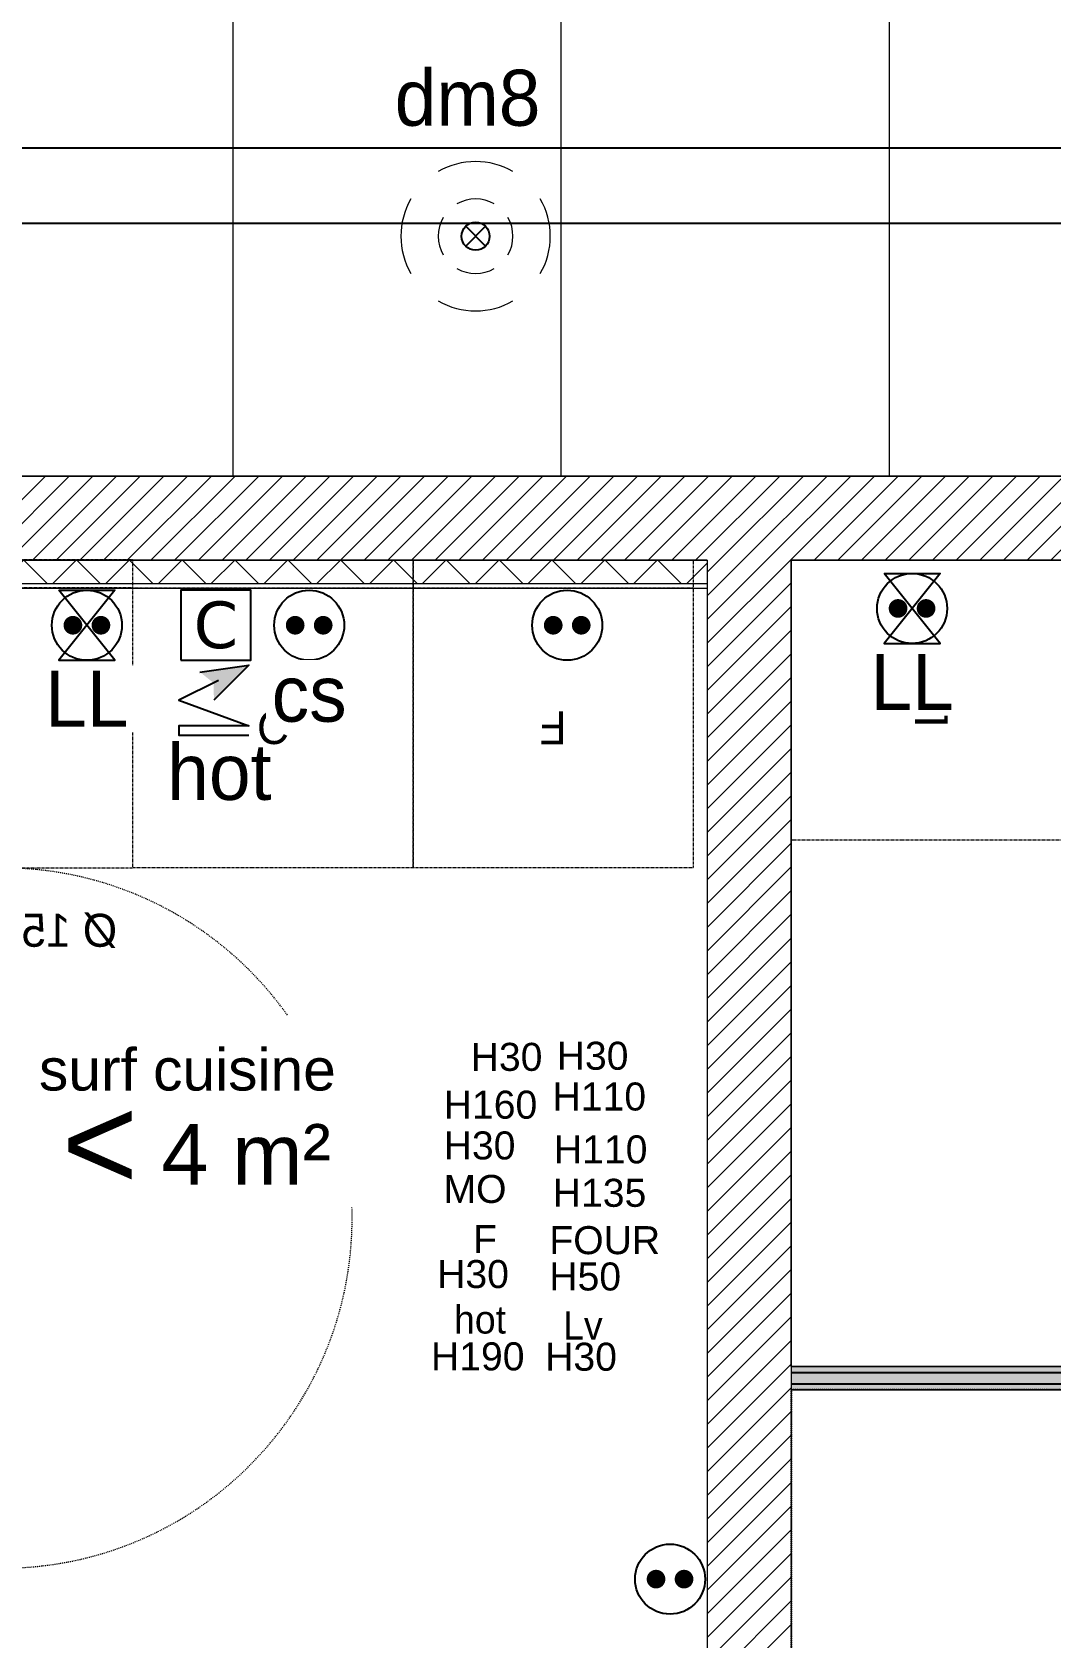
# Model space of a CAD drawing. Header units: centimetres. Extents: x 2191 to 12545, y -680 to 18662.
# Drawn here: x 9771.2 to 9989.4, y 8712.6 to 9056.5 of the extents above; entities that cross this region are included whole.
import ezdxf

# ---------------------------------------------------------------- set-up
doc = ezdxf.new("R2010")
doc.units = ezdxf.units.CM
for name, pattern in [('Style de ligne -13', [0.147638, 0.098425, -0.049213]), ('Style de ligne -5', [0.20828, 0.069425, -0.138855]), ('VW-01', [0.41656, 0.20828, -0.20828])]:
    doc.linetypes.add(name, pattern=pattern)
for name, color, linetype in [('B Aménagement intérieur', 252, 'Continuous'), ('B GÈnÈral_Hatch', 252, 'Continuous'), ('B Général', 252, 'Continuous'), ('C ANNOTATIONS-PMR', 252, 'Style de ligne -5'), ('C ANNOTATIONS-prestations', 252, 'Continuous'), ('C ANNOTATIONS-prestations_Hatch', 252, 'Continuous'), ('D SURFACES-shab', 252, 'Continuous'), ('F REMPLISSAGE-vert clair', 252, 'Continuous'), ('F REMPLISSAGE-vert foncé', 252, 'Continuous'), ('prlm-EAU-EF', 161, 'Continuous')]:
    doc.layers.add(name, color=color, linetype=linetype)
for name, color, linetype, lineweight in [('F REMPLISSAGE-vert clair_Hatch', 7, 'Continuous', 5), ('F REMPLISSAGE-vert foncÈ_Hatch', 7, 'Continuous', 5), ('prlm-ELEC-CFO', 1, 'Continuous', 25), ('prlm-GAZ', 2, 'Continuous', 25)]:
    doc.layers.add(name, color=color, linetype=linetype, lineweight=lineweight)
doc.styles.add('Arial', font='arial.ttf')
doc.styles.add('Eurostile', font='Eurosti.TTF')
doc.styles.add('Eurostile (italic)', font='Eurostib.TTF')
doc.styles.add('prlm-elec-cfo', font='comic.ttf', dxfattribs={"height": 12})
doc.styles.add('prlm-sejc', font='arial.ttf', dxfattribs={"height": 20})
doc.styles.get("Standard").update_dxf_attribs({"font": 'isocp.shx', "height": 15})
pattern_1 = [(45, (-631.1073, 4809.0284), (2.4253472, -2.6458333), [])]

# ---------------------------------------------------------------- blocks, each defined once
blk = doc.blocks.new('Lit 140.190_PMR 1')
at = {"layer": 'B Général', "color": 154, "linetype": 'VW-01', "true_color": 0x0053a6, "flags": 128}
blk.add_lwpolyline([(-70, -140), (-70, 50), (-190, 50), (-190, -140)], close=True, dxfattribs=at)
blk = doc.blocks.new('Groupe-136-1')
at = {"layer": 'B Général', "color": 7, "linetype": 'Style de ligne -13', "lineweight": 5, "flags": 128}
blk.add_lwpolyline([(10564.87, 4074.41), (10564.87, 4134.41), (10624.87, 4134.41), (10624.87, 4074.41)], close=True, dxfattribs=at)
at = {"layer": 'B Général', "color": 7, "insert": (10594.87, 4103.88), "char_height": 7.059, "attachment_point": 5, "rotation": 90, "line_spacing_factor": 0.894142, "style": 'Eurostile'}
blk.add_mtext('LL', dxfattribs=at)
blk = doc.blocks.new('Groupe-137-1')
at = {"layer": 'B GÈnÈral_Hatch', "color": 9, "linetype": 'Continuous', "true_color": 0xc0dcc0}
blk.add_solid([(10564.87, 3956.67), (10564.87, 3961.67), (10647.02, 3956.67), (10647.02, 3961.67)], dxfattribs=at)
at = {"layer": 'B Général', "color": 98, "linetype": 'Continuous', "lineweight": 13, "true_color": 0x004400}
for p, q in [((10564.87, 3961.67), (10687.69, 3961.67)), ((10564.87, 3956.67), (10647.02, 3956.67))]:
    blk.add_line(p, q, dxfattribs=at)
at = {"layer": 'D SURFACES-shab', "lineweight": 18, "flags": 128}
for points in [[(10564.87, 4134.41), (10856.77, 4134.41), (10856.77, 3961.67), (10564.87, 3961.67)], [(10564.87, 3551.39), (10858.76, 3551.39), (10858.76, 3956.67), (10564.87, 3956.67)]]:
    blk.add_lwpolyline(points, close=True, dxfattribs=at)
at = {"layer": 'F REMPLISSAGE-vert clair'}
for p, q in [((10564.87, 3960.37), (10647.02, 3960.37)), ((10564.87, 3957.97), (10647.02, 3957.97))]:
    blk.add_line(p, q, dxfattribs=at)
at = {"layer": 'F REMPLISSAGE-vert clair_Hatch', "color": 9, "linetype": 'Continuous', "true_color": 0xc0dcc0}
blk.add_solid([(10564.87, 3960.37), (10564.87, 3957.97), (10647.02, 3960.37), (10647.02, 3957.97)], dxfattribs=at)
at = {"layer": 'F REMPLISSAGE-vert foncÈ_Hatch', "color": 54, "linetype": 'Continuous', "true_color": 0x99aa00}
for points in [[(10564.87, 3961.67), (10564.87, 3960.37), (10647.02, 3961.67), (10647.02, 3960.37)], [(10564.87, 3957.97), (10564.87, 3956.67), (10647.02, 3957.97), (10647.02, 3956.67)]]:
    blk.add_solid(points, dxfattribs=at)
at = {"layer": 'F REMPLISSAGE-vert foncé', "color": 98, "linetype": 'Continuous', "lineweight": 13, "true_color": 0x004400}
for p, q in [((10564.87, 3961.67), (10647.02, 3961.67)), ((10564.87, 3956.67), (10647.02, 3956.67))]:
    blk.add_line(p, q, dxfattribs=at)
at = {"layer": 'F REMPLISSAGE-vert foncé'}
for p, q in [((10564.87, 3960.37), (10647.02, 3960.37)), ((10564.87, 3957.97), (10647.02, 3957.97))]:
    blk.add_line(p, q, dxfattribs=at)
at = {"layer": 'B Général', "color": 7}
blk.add_blockref('Groupe-136-1', (0, 0), dxfattribs=at)
at = {"layer": 'B Général', "color": 7, "rotation": 270}
blk.add_blockref('Lit 140.190_PMR 1', (10704.87, 3766.67), dxfattribs=at)
blk = doc.blocks.new('Rond 150_PMR')
at = {"layer": 'B Général', "color": 154, "linetype": 'VW-01', "lineweight": 5, "true_color": 0x0053a6}
blk.add_circle((0, 0), 75, dxfattribs=at)
at = {"layer": 'B Général', "color": 154, "true_color": 0x0053a6, "insert": (-61.5, 0), "char_height": 7.059, "attachment_point": 5, "rotation": 90, "line_spacing_factor": 0.894142, "style": 'Eurostile (italic)'}
blk.add_mtext('Ø 150 PMR', dxfattribs=at)
blk = doc.blocks.new('Lave Linge')
at = {"layer": 'B Général', "color": 7, "linetype": 'Style de ligne -13', "lineweight": 5, "flags": 128}
blk.add_lwpolyline([(-29.47, 30), (-29.47, 36), (30.53, 36), (30.53, 30)], dxfattribs=at)
blk.add_lwpolyline([(-29.47, 30), (30.53, 30), (30.53, -30), (-29.47, -30)], close=True, dxfattribs=at)
at = {"layer": 'B Général', "color": 7, "insert": (0, 0), "char_height": 7.059, "attachment_point": 5, "line_spacing_factor": 0.894142, "style": 'Eurostile'}
blk.add_mtext('LL', dxfattribs=at)
blk = doc.blocks.new('Frigo')
at = {"layer": 'B Général', "color": 7, "linetype": 'Style de ligne -13', "lineweight": 5, "flags": 128}
blk.add_lwpolyline([(-30, 30), (30, 30), (30, -30), (-30, -30)], close=True, dxfattribs=at)
blk.add_lwpolyline([(30, -30), (30, -36), (-30, -36), (-30, -30)], dxfattribs=at)
at = {"layer": 'B Général', "color": 7, "insert": (0, 0), "char_height": 7.06, "attachment_point": 5, "line_spacing_factor": 0.894142, "style": 'Eurostile'}
blk.add_mtext('F', dxfattribs=at)
blk = doc.blocks.new('Cuisson')
at = {"layer": 'B Général', "color": 7, "linetype": 'Style de ligne -13', "lineweight": 5, "flags": 128}
blk.add_lwpolyline([(-30, 30), (-30, 36), (30, 36), (30, 30)], dxfattribs=at)
blk.add_lwpolyline([(-30, 30), (30, 30), (30, -30), (-30, -30)], close=True, dxfattribs=at)
at = {"layer": 'B Général', "color": 7, "insert": (0, 0), "char_height": 7.06, "attachment_point": 5, "line_spacing_factor": 0.894142, "style": 'Eurostile'}
blk.add_mtext('C', dxfattribs=at)
blk = doc.blocks.new('T2 S307 (2D)')
at = {"layer": 'B GÈnÈral_Hatch', "linetype": 'Continuous', "lineweight": 5, "true_color": 0x808080}
h = blk.add_hatch(dxfattribs=at)
h.set_pattern_fill('02_ISOLANT', color=8, style=0, pattern_type=2)
h.set_pattern_definition([(45, (0, 0), (-5.65685, 5.65685), []), (135, (0, 0), (5.65685, 5.65685), [])])
h.paths.add_polyline_path([(53.81, -286.49), (53.81, -291.49), (356.81, -291.49), (356.81, -286.49)])
at = {"layer": 'B Général', "color": 7, "linetype": 'Continuous', "lineweight": 5}
for p, q in [((53.81, -285.49), (356.81, -285.49)), ((53.81, -286.49), (356.81, -286.49)), ((53.81, -291.49), (356.81, -291.49))]:
    blk.add_line(p, q, dxfattribs=at)
at = {"layer": 'B Général', "color": 7, "linetype": 'Continuous', "lineweight": 13}
for p, q in [((53.81, -285.49), (356.81, -285.49)), ((53.81, -291.49), (356.81, -291.49))]:
    blk.add_line(p, q, dxfattribs=at)
at = {"layer": 'D SURFACES-shab', "color": 1, "lineweight": 18, "true_color": 0xff0000, "flags": 128}
blk.add_lwpolyline([(53.81, -225.58), (53.81, -285.49), (356.81, -285.59), (356.81, 291.51), (4.57, 291.51), (4.57, 34.39), (4.57, 34.39), (4.57, -30.61), (4.57, -30.61), (4.57, -158.57), (34.57, -158.57), (34.57, -225.59)], close=True, dxfattribs=at)
at = {"layer": 'B Général', "color": 7, "rotation": 180}
blk.add_blockref('Lave Linge', (204.34, -255.59), dxfattribs=at)
at = {"layer": 'B Général', "color": 7, "xscale": -1, "rotation": 180}
blk.add_blockref('Cuisson', (263.81, -255.59), dxfattribs=at)
at = {"layer": 'B Général', "color": 7, "xscale": -1}
blk.add_blockref('Frigo', (323.81, -255.59), dxfattribs=at)
at = {"layer": 'C ANNOTATIONS-PMR', "color": 7, "rotation": 90}
blk.add_blockref('Rond 150_PMR', (205.77, -150.59), dxfattribs=at)
blk = doc.blocks.new('xi.LL')
at = {"color": 0, "lineweight": 5}
blk.add_wipeout([(-7.5, -7.5), (7.5, -7.5), (7.5, 7.5), (-7.5, 7.5)], dxfattribs=at).dxf.layer = 'prlm-ELEC-CFO'
at = {"layer": 'prlm-ELEC-CFO', "color": 0, "linetype": 'ByBlock', "lineweight": 5, "const_width": 2}
for points in [[(-4, 0, 1), (-2, 0, 1)], [(2, 0, 1), (4, 0, 1)]]:
    blk.add_lwpolyline(points, format="xyb", close=True, dxfattribs=at)
at = {"layer": 'prlm-ELEC-CFO', "color": 0, "linetype": 'ByBlock', "lineweight": -2}
blk.add_circle((0, 0), 7.5, dxfattribs=at)
blk = doc.blocks.new('xi.LLrob')
at = {"layer": 'prlm-EAU-EF', "color": 0}
blk.add_lwpolyline([(-6, 7.5), (6, 7.5), (-6, -7.5), (6, -7.5)], close=True, dxfattribs=at)
blk = doc.blocks.new('xi.4m²')
at = {"color": 0}
blk.add_wipeout([(-34.54, 20.54), (34.54, 20.54), (34.54, -20.54), (-34.54, -20.54)], dxfattribs=at).dxf.layer = 'prlm-ELEC-CFO'
at = {"layer": 'prlm-ELEC-CFO', "color": 0, "attachment_point": 6, "line_spacing_factor": 0.8, "style": 'prlm-sejc'}
for s, insert, char_height in [('surf cuisine', (30.36, 8.9), 9), ('4 m²', (29.31, -9.19), 13)]:
    blk.add_mtext(s, dxfattribs=dict(at, insert=insert, char_height=char_height))
at = {"layer": 'prlm-ELEC-CFO', "color": 0, "style": 'prlm-sejc', "flags": 8}
blk.add_attdef('?', (-28.3, -16.79), '', height=20, dxfattribs=at)
blk = doc.blocks.new('xi.PC')
at = {"color": 0, "lineweight": 5}
blk.add_wipeout([(-7.5, -7.5), (7.5, -7.5), (7.5, 7.5), (-7.5, 7.5)], dxfattribs=at).dxf.layer = 'prlm-ELEC-CFO'
at = {"layer": 'prlm-ELEC-CFO', "color": 0, "linetype": 'ByBlock', "lineweight": 5, "const_width": 2}
for points in [[(-4, 0, 1), (-2, 0, 1)], [(2, 0, 1), (4, 0, 1)]]:
    blk.add_lwpolyline(points, format="xyb", close=True, dxfattribs=at)
at = {"layer": 'prlm-ELEC-CFO', "color": 0, "linetype": 'ByBlock', "lineweight": -2}
blk.add_circle((0, 0), 7.5, dxfattribs=at)
blk = doc.blocks.new('xi.SF32')
at = {"layer": 'prlm-ELEC-CFO', "color": 0, "flags": 128}
blk.add_lwpolyline([(-7.5, -7.5), (7.5, -7.5), (7.5, 7.5), (-7.5, 7.5)], close=True, dxfattribs=at)
at = {"layer": 'prlm-ELEC-CFO', "color": 0, "linetype": 'ByBlock', "insert": (0, 0), "char_height": 10, "width": 11.36, "attachment_point": 5}
blk.add_mtext('{\\fVerdana|b0|i0|c0|p34;C}', dxfattribs=at)
blk = doc.blocks.new('xi.PCS')
at = {"color": 0, "lineweight": 5}
blk.add_wipeout([(-7.5, -7.5), (7.5, -7.5), (7.5, 7.5), (-7.5, 7.5)], dxfattribs=at).dxf.layer = 'prlm-ELEC-CFO'
at = {"layer": 'prlm-ELEC-CFO', "color": 0, "linetype": 'ByBlock', "lineweight": 5, "const_width": 2}
for points in [[(-4, 0, 1), (-2, 0, 1)], [(2, 0, 1), (4, 0, 1)]]:
    blk.add_lwpolyline(points, format="xyb", close=True, dxfattribs=at)
at = {"layer": 'prlm-ELEC-CFO', "color": 0, "linetype": 'ByBlock', "lineweight": -2}
blk.add_circle((0, 0), 7.5, dxfattribs=at)
blk = doc.blocks.new('xi.hot')
at = {"layer": 'prlm-ELEC-CFO', "lineweight": 5}
blk.add_hatch(color=0, dxfattribs=at).paths.add_polyline_path([(-3, 6), (-0.1, 3.7), (0, 0), (7.5, 7.5)])
at = {"layer": 'prlm-ELEC-CFO', "color": 0}
for points in [[(-3, 6), (7.5, 7.5), (0, 0)], [(0.95, 4.23), (-7.5, 0), (7.5, -5.5), (-7.5, -5.5), (-7.5, -7.5), (7.5, -7.5)]]:
    blk.add_lwpolyline(points, dxfattribs=at)
blk = doc.blocks.new('xi.dm8')
at = {"layer": 'prlm-ELEC-CFO', "color": 0}
for points in [[(-2.12, 2.12), (2.12, -2.12)], [(2.12, 2.12), (-2.12, -2.12)]]:
    blk.add_lwpolyline(points, dxfattribs=at)
blk.add_circle((0, 0), 3, dxfattribs=at)
at = {"layer": 'prlm-ELEC-CFO', "color": 0, "lineweight": 13}
for radius, start, end in [(16, 60, 120), (16, 150, 210), (8, 60, 120), (16, 330, 30), (8, 150, 210), (8, 330, 30), (8, 240, 300), (16, 240, 300)]:
    blk.add_arc((0, 0), radius, start, end, dxfattribs=at)

msp = doc.modelspace()

# ---------------------------------------------------------------- hatches: boundary and pattern name
at = {"layer": 'B GÈnÈral_Hatch', "linetype": 'Continuous', "lineweight": 5}
h = msp.add_hatch(dxfattribs=at)
h.set_pattern_fill('50_BETON', style=0, pattern_type=2)
h.set_pattern_definition(pattern_1)
h.paths.add_polyline_path([(10456.14, 8943.44), (10456.14, 8961.44), (9558.51, 8961.44), (9558.51, 8943.44)])
h = msp.add_hatch(dxfattribs=at)
h.set_pattern_fill('50_BETON', style=0, pattern_type=2)
h.set_pattern_definition(pattern_1)
h.paths.add_polyline_path([(9915.76, 8350.42), (9933.76, 8350.42), (9933.76, 8943.44), (9915.76, 8943.44)])
at = {"layer": 'C ANNOTATIONS-prestations_Hatch', "linetype": 'Continuous', "lineweight": 9, "true_color": 0x989898}
h = msp.add_hatch(dxfattribs=at)
h.set_pattern_fill('DALETTES TERRASSE 50X50', color=252, scale=1.406016, style=0, pattern_type=2)
h.set_pattern_definition([(0, (8900.25, 8961.325), (4e-15, -70.3008), []), (270, (8900.25, 8961.325), (70.3008, 0), [])])
h.paths.add_polyline_path([(8429.69, 9091.33), (8429.69, 7874.22), (8559.69, 7874.22), (8559.69, 8360.42), (8583.34, 8360.42), (8583.34, 8525.42), (8558.38, 8525.42), (8558.38, 8946.42), (9181.69, 8946.42), (9181.69, 8961.44), (10800.34, 8961.33), (10800.34, 9091.33)])

# ---------------------------------------------------------------- linework, layer by layer
at = {"layer": 'B Général', "color": 7, "linetype": 'Continuous', "lineweight": 18}
for p, q in [((10456.14, 8961.44), (9558.51, 8961.44)), ((9915.76, 8943.44), (9558.51, 8943.44)), ((9915.76, 8943.44), (9915.76, 8360.42)), ((9933.76, 8943.44), (9933.76, 8360.42)), ((10456.14, 8943.44), (9933.76, 8943.44))]:
    msp.add_line(p, q, dxfattribs=at)
at = {"layer": 'B Général', "color": 7, "linetype": 'Continuous', "lineweight": 5}
for p, q in [((10456.14, 8961.44), (9558.51, 8961.44)), ((9915.76, 8943.44), (9558.51, 8943.44)), ((9915.76, 8943.44), (9915.76, 8360.42)), ((9933.76, 8943.44), (9933.76, 8360.42)), ((10456.14, 8943.44), (9949.38, 8943.44))]:
    msp.add_line(p, q, dxfattribs=at)
at = {"layer": 'C ANNOTATIONS-prestations', "color": 7, "linetype": 'Continuous', "lineweight": 5, "flags": 128}
msp.add_lwpolyline([(8429.69, 9091.33), (8429.69, 7874.22), (8559.69, 7874.22), (8559.69, 8360.42), (8583.34, 8360.42), (8583.34, 8525.42), (8558.38, 8525.42), (8558.38, 8946.42), (9181.69, 8946.42), (9181.69, 8961.44), (10800.34, 8961.33), (10800.34, 9091.33)], close=True, dxfattribs=at)
at = {"layer": 'prlm-GAZ'}
for points in [[(10673.87, 9096.45), (10639.01, 9031.66), (9298.12, 9031.66), (9259.74, 9137.24)], [(9259.74, 8916.22), (9298.74, 9015.61), (10645.01, 9015.61), (10676.04, 9100.48)]]:
    msp.add_lwpolyline(points, dxfattribs=at)

# ---------------------------------------------------------------- block references
at = {"layer": 'B Aménagement intérieur', "color": 7, "xscale": -1, "rotation": 180}
msp.add_blockref('T2 S307 (2D)', (9558.95, 8651.93), dxfattribs=at)
at = {"layer": 'B Aménagement intérieur', "color": 7}
msp.add_blockref('Groupe-137-1', (-631.11, 4809.03), dxfattribs=at)
at = {"layer": 'prlm-ELEC-CFO'}
for name, p in [('xi.dm8', (9866.16, 9012.82)), ('xi.SF32', (9810.55, 8929.49)), ('xi.hot', (9810.13, 8913.46))]:
    msp.add_blockref(name, p, dxfattribs=at)

# ---------------------------------------------------------------- texts
at = {"layer": 'prlm-ELEC-CFO', "lineweight": 25, "style": 'Arial'}
for s, p in [('H30', (9865.1, 8834.04)), ('H30', (9883.52, 8834.28)), ('H160', (9859.33, 8823.8)), ('H110', (9882.64, 8825.55)), ('H30', (9859.32, 8815.07)), ('H110', (9882.93, 8814.22)), ('MO', (9859.28, 8805.75)), ('H135', (9882.68, 8804.92)), ('F', (9865.63, 8795.01)), ('FOUR', (9881.94, 8794.78)), ('H30', (9857.92, 8787.52)), ('H50', (9881.94, 8787))]:
    msp.add_text(s, height=6, dxfattribs=at).set_placement(p)

# ---------------------------------------------------------------- next in the draw order: block references
at = {"layer": 'prlm-ELEC-CFO'}
for name, p in [('xi.LL', (9959.63, 8933.09)), ('xi.LL', (9782.92, 8929.49)), ('xi.PCS', (9830.52, 8929.49)), ('xi.PC', (9885.78, 8929.49)), ('xi.PC', (9907.8, 8725.17))]:
    msp.add_blockref(name, p, dxfattribs=at)
msp.add_blockref('xi.4m²', (9805.87, 8825.37), dxfattribs=at).add_auto_attribs({'?': '<'})

# ---------------------------------------------------------------- next in the draw order: texts
at = {"layer": 'prlm-ELEC-CFO', "lineweight": 20, "line_spacing_factor": 0.8, "style": 'prlm-elec-cfo', "bg_fill": 3, "bg_fill_color": 256, "bg_fill_transparency": 0}
for s, insert, char_height, attachment_point, box_fill_scale in [('dm8', (9864.44, 9048.48), 12, 2, 0.95), ('hot', (9811.28, 8904.08), 12, 2, 0.95), ('hot', (9867.11, 8783.77), 6, 2, 0.95), ('Lv', (9889.14, 8779.5), 6, 5, 1.1)]:
    msp.add_mtext(s, dxfattribs=dict(at, insert=insert, char_height=char_height, attachment_point=attachment_point, box_fill_scale=box_fill_scale))

# ---------------------------------------------------------------- next in the draw order: texts
at = {"layer": 'prlm-ELEC-CFO', "lineweight": 25, "style": 'Arial'}
for s, p in [('H190', (9856.6, 8769.89)), ('H30', (9881.05, 8769.81))]:
    msp.add_text(s, height=6, dxfattribs=at).set_placement(p)
at = {"layer": 'prlm-ELEC-CFO', "lineweight": 20, "char_height": 12, "attachment_point": 5, "line_spacing_factor": 0.8, "style": 'prlm-elec-cfo', "bg_fill": 3, "box_fill_scale": 1.1, "bg_fill_color": 256, "bg_fill_transparency": 0}
for s, insert in [('LL', (9959.63, 8917.35)), ('LL', (9782.92, 8913.74)), ('cs', (9830.52, 8914.74))]:
    msp.add_mtext(s, dxfattribs=dict(at, insert=insert))

# ---------------------------------------------------------------- next in the draw order: texts
at = {"layer": 'prlm-EAU-EF', "lineweight": 20, "char_height": 12, "attachment_point": 5, "line_spacing_factor": 0.8, "style": 'prlm-elec-cfo', "bg_fill": 3, "box_fill_scale": 1.1, "bg_fill_color": 256, "bg_fill_transparency": 0}
for insert in [(9959.63, 8917.35), (9782.92, 8913.74)]:
    msp.add_mtext('LL', dxfattribs=dict(at, insert=insert))

# ---------------------------------------------------------------- next in the draw order: block references
at = {"layer": 'prlm-EAU-EF'}
for p in [(9959.63, 8933.09), (9782.92, 8929.49)]:
    msp.add_blockref('xi.LLrob', p, dxfattribs=at)

doc.saveas('drawing.dxf')
